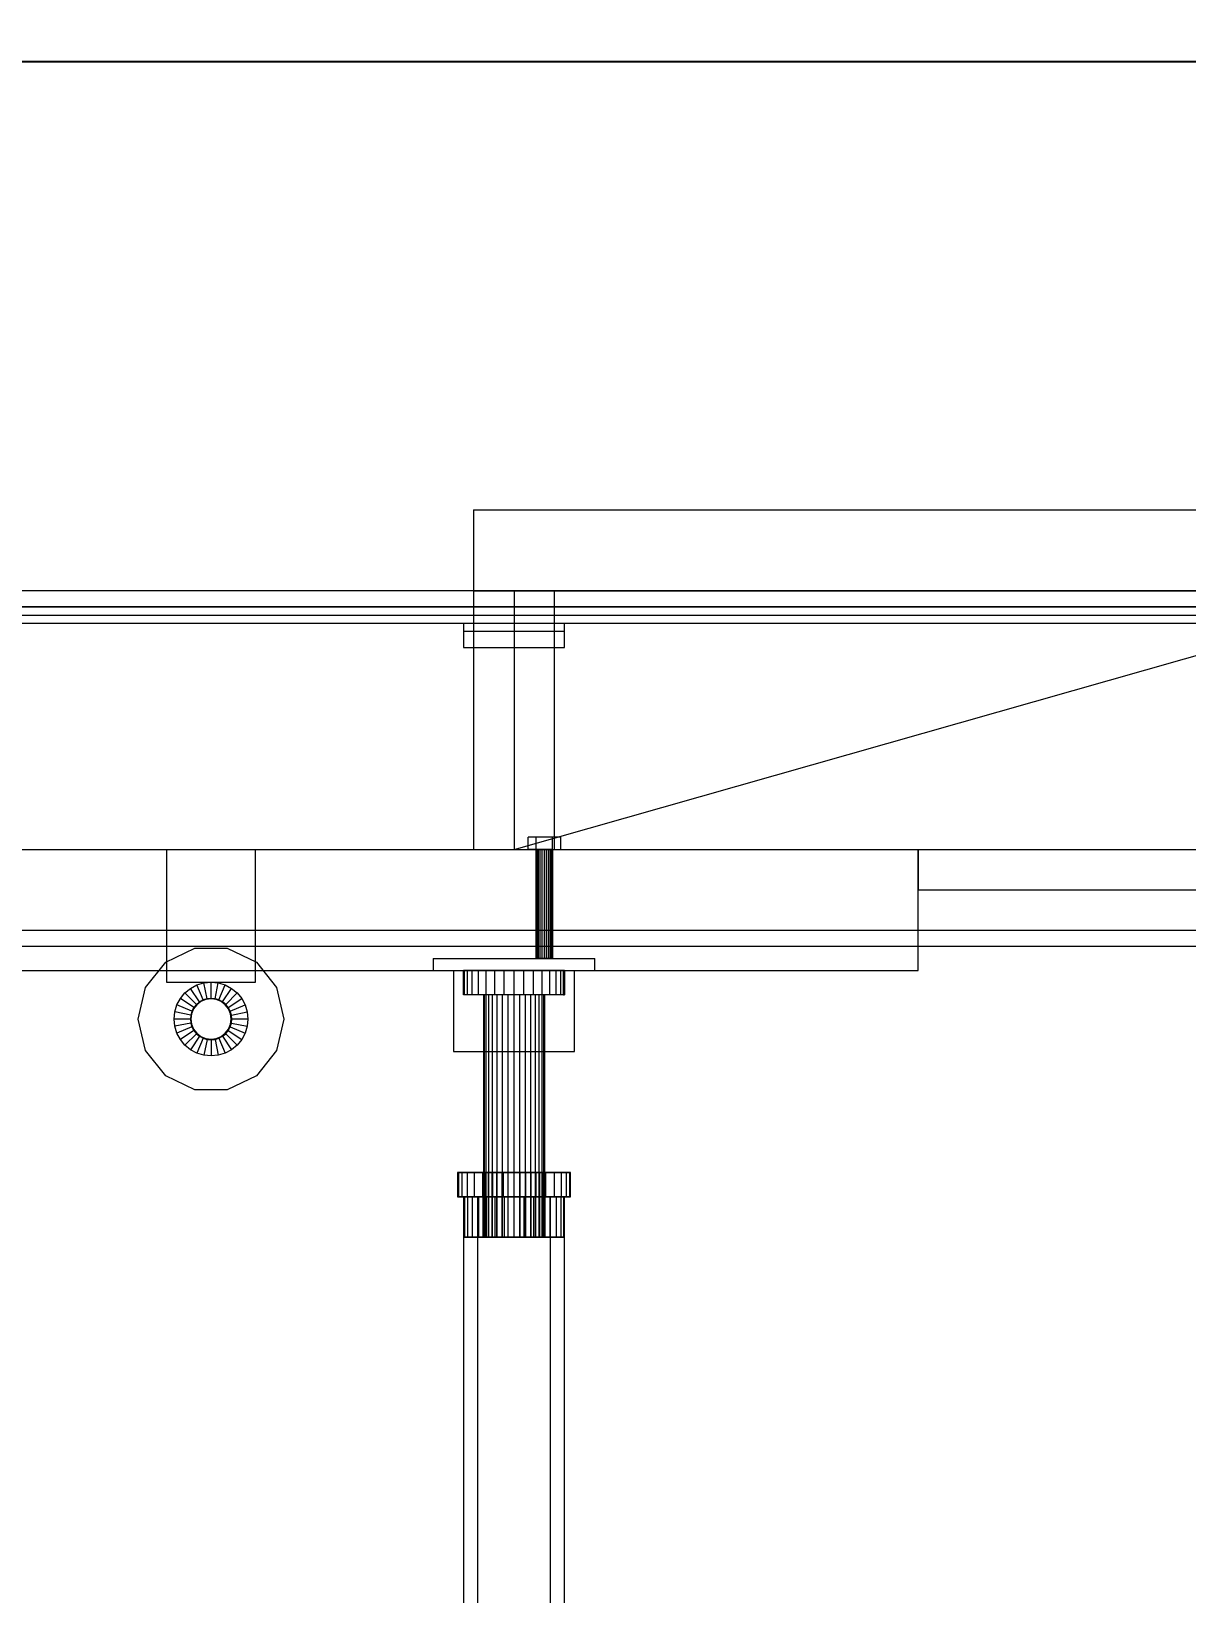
# Model space of a CAD drawing. Header units: millimetres. Extents: x -1970 to 34302, y -80068 to 6837.
# Drawn here: x 2261 to 2833, y -68726 to -67953 of the extents above; entities that cross this region are included whole.
import ezdxf

# ---------------------------------------------------------------- set-up
doc = ezdxf.new("R2010")
doc.units = ezdxf.units.MM
doc.layers.add('COTAS_O', color=1, linetype='Continuous', lineweight=0)
doc.layers.add('R22_BASE_lateral', color=7, linetype='Continuous', lineweight=0)
doc.dimstyles.new('R19_10', dxfattribs={"dimtxt": 25, "dimasz": 15, "dimexe": 15, "dimexo": 8, "dimgap": 10, "dimtad": 1, "dimtih": 1, "dimtoh": 1, "dimdsep": 46, "dimcen": 0.09, "dimadec": 0, "dimazin": 0, "dimtfac": 1, "dimtdec": 4, "dimtofl": 0, "dimtmove": 0, "dimatfit": 3, "dimfxl": 1, "dimtolj": 1, "dimtzin": 0, "dimarcsym": 0})

# ---------------------------------------------------------------- blocks, each defined once
blk = doc.blocks.new('*D49')
at = {"layer": 'COTAS_O', "color": 0, "lineweight": -2, "transparency": 16777216}
for p, q in [((500, -68310), (500, -67953)), ((3000, -68310), (3000, -67953)), ((515, -67968), (2985, -67968))]:
    blk.add_line(p, q, dxfattribs=at)
at = {"layer": 'COTAS_O', "color": 0, "transparency": 16777216}
for points in [[(515, -67965.5), (515, -67970.5), (500, -67968)], [(2985, -67965.5), (2985, -67970.5), (3000, -67968)]]:
    blk.add_solid(points, dxfattribs=at)
at = {"layer": 'Defpoints', "color": 0, "transparency": 16777216}
for p in [(3000, -67968), (500, -68318), (3000, -68318)]:
    blk.add_point(p, dxfattribs=at)

msp = doc.modelspace()

# ---------------------------------------------------------------- linework, layer by layer
at = {"layer": 'R22_BASE_lateral'}
for p, q in [((2480, -68190), (3405, -68190)), ((2480, -68190), (2480, -68230)), ((3000, -68230), (500, -68230)), ((2480, -68230), (2520, -68230)), ((2480, -68230), (2480, -68358)), ((2480, -68230), (3405, -68230)), ((2500, -68358), (2950, -68230)), ((2950, -68230), (2500, -68230)), ((2500, -68230), (2500, -68358)), ((2520, -68358), (2520, -68230)), ((3000, -68238), (500, -68238)), ((590, -68238), (2910, -68238)), ((590, -68242), (2910, -68242)), ((590, -68246), (2910, -68246)), ((2475, -68246), (2525, -68246)), ((2475, -68246), (2475, -68250)), ((2475, -68250), (2525, -68250)), ((2475, -68250), (2475, -68258)), ((2525, -68250), (2525, -68246)), ((2525, -68258), (2525, -68250)), ((2475, -68258), (2525, -68258)), ((2480, -68258), (2520, -68258)), ((2480, -68258), (2480, -68358)), ((2520, -68358), (2520, -68258)), ((2511, -68352), (2507, -68352)), ((2507, -68358), (2507, -68352)), ((2519, -68352), (2511, -68352)), ((2511, -68358), (2511, -68352)), ((2523, -68352), (2519, -68352)), ((2519, -68358), (2519, -68352)), ((2523, -68352), (2523, -68358)), ((410, -68358), (2700, -68358)), ((2328, -68358), (2372, -68358)), ((2328, -68358), (2328, -68423.75)), ((2372, -68423.75), (2372, -68358)), ((2480, -68358), (2520, -68358)), ((2511, -68358), (2507, -68358)), ((2511.136, -68358), (2511, -68358)), ((2511, -68412), (2511, -68358)), ((2519, -68358), (2511, -68358)), ((2511.536, -68358), (2511.136, -68358)), ((2511.136, -68412), (2511.136, -68358)), ((2512.172, -68358), (2511.536, -68358)), ((2511.536, -68412), (2511.536, -68358)), ((2513, -68358), (2512.172, -68358)), ((2512.172, -68412), (2512.172, -68358)), ((2513.965, -68358), (2513, -68358)), ((2513, -68412), (2513, -68358)), ((2515, -68358), (2513.965, -68358)), ((2513.965, -68412), (2513.965, -68358)), ((2516.035, -68358), (2515, -68358)), ((2515, -68412), (2515, -68358)), ((2517, -68358), (2516.035, -68358)), ((2516.035, -68412), (2516.035, -68358)), ((2517.828, -68358), (2517, -68358)), ((2517, -68412), (2517, -68358)), ((2518.464, -68358), (2517.828, -68358)), ((2517.828, -68412), (2517.828, -68358)), ((2518.864, -68358), (2518.464, -68358)), ((2518.464, -68412), (2518.464, -68358)), ((2519, -68358), (2518.864, -68358)), ((2518.864, -68412), (2518.864, -68358)), ((2519, -68358), (2519, -68412)), ((2519, -68358), (2523, -68358)), ((2700, -68418), (2700, -68358)), ((2700, -68358), (3090, -68358)), ((2700, -68358), (2700, -68378)), ((2700, -68378), (3090, -68378)), ((500, -68398), (3000, -68398)), ((500, -68406), (3000, -68406)), ((2327.554, -68413.854), (2341.989, -68406.903)), ((2341.989, -68406.903), (2358.011, -68406.903)), ((2358.011, -68406.903), (2372.446, -68413.854)), ((2317.565, -68426.38), (2327.554, -68413.854)), ((2372.446, -68413.854), (2382.435, -68426.38)), ((2460, -68412), (2540, -68412)), ((2460, -68412), (2460, -68418)), ((2511.136, -68412), (2511, -68412)), ((2511.536, -68412), (2511.136, -68412)), ((2512.172, -68412), (2511.536, -68412)), ((2513, -68412), (2512.172, -68412)), ((2513.965, -68412), (2513, -68412)), ((2515, -68412), (2513.965, -68412)), ((2516.035, -68412), (2515, -68412)), ((2517, -68412), (2516.035, -68412)), ((2517.828, -68412), (2517, -68412)), ((2518.464, -68412), (2517.828, -68412)), ((2518.864, -68412), (2518.464, -68412)), ((2518.864, -68412), (2519, -68412)), ((2540, -68418), (2540, -68412)), ((410, -68418), (2700, -68418)), ((2328, -68423.75), (2372, -68423.75)), ((2346.44, -68424.101), (2350, -68423.75)), ((2350, -68431.75), (2350, -68423.75)), ((2350, -68423.75), (2353.56, -68424.101)), ((2460, -68418), (2540, -68418)), ((2470, -68418), (2530, -68418)), ((2470, -68418), (2470, -68458)), ((2475.48, -68418), (2475, -68418)), ((2475, -68430), (2475, -68418)), ((2476.903, -68418), (2475.48, -68418)), ((2475.48, -68430), (2475.48, -68418)), ((2479.213, -68418), (2476.903, -68418)), ((2476.903, -68430), (2476.903, -68418)), ((2482.322, -68418), (2479.213, -68418)), ((2479.213, -68430), (2479.213, -68418)), ((2486.111, -68418), (2482.322, -68418)), ((2482.322, -68430), (2482.322, -68418)), ((2490.433, -68418), (2486.111, -68418)), ((2486.111, -68430), (2486.111, -68418)), ((2495.123, -68418), (2490.433, -68418)), ((2490.433, -68430), (2490.433, -68418)), ((2500, -68418), (2495.123, -68418)), ((2495.123, -68430), (2495.123, -68418)), ((2504.877, -68418), (2500, -68418)), ((2500, -68430), (2500, -68418)), ((2509.567, -68418), (2504.877, -68418)), ((2504.877, -68430), (2504.877, -68418)), ((2513.889, -68418), (2509.567, -68418)), ((2509.567, -68430), (2509.567, -68418)), ((2517.678, -68418), (2513.889, -68418)), ((2513.889, -68430), (2513.889, -68418)), ((2520.787, -68418), (2517.678, -68418)), ((2517.678, -68430), (2517.678, -68418)), ((2523.097, -68418), (2520.787, -68418)), ((2520.787, -68430), (2520.787, -68418)), ((2524.52, -68418), (2523.097, -68418)), ((2523.097, -68430), (2523.097, -68418)), ((2525, -68418), (2524.52, -68418)), ((2524.52, -68430), (2524.52, -68418)), ((2525, -68418), (2525, -68430)), ((2530, -68458), (2530, -68418)), ((2314, -68442), (2317.565, -68426.38)), ((2334.826, -68431.861), (2337.095, -68429.095)), ((2337.095, -68429.095), (2339.861, -68426.826)), ((2342.752, -68434.752), (2337.095, -68429.095)), ((2339.861, -68426.826), (2343.016, -68425.139)), ((2344.305, -68433.477), (2339.861, -68426.826)), ((2343.016, -68425.139), (2346.44, -68424.101)), ((2346.077, -68432.53), (2343.016, -68425.139)), ((2348, -68431.947), (2346.44, -68424.101)), ((2352, -68431.947), (2353.56, -68424.101)), ((2353.56, -68424.101), (2356.984, -68425.139)), ((2353.923, -68432.53), (2356.984, -68425.139)), ((2355.695, -68433.477), (2360.139, -68426.826)), ((2356.984, -68425.139), (2360.139, -68426.826)), ((2357.248, -68434.752), (2362.905, -68429.095)), ((2360.139, -68426.826), (2362.905, -68429.095)), ((2362.905, -68429.095), (2365.174, -68431.861)), ((2382.435, -68426.38), (2386, -68442)), ((2475.48, -68430), (2475, -68430)), ((2476.903, -68430), (2475.48, -68430)), ((2479.213, -68430), (2476.903, -68430)), ((2482.322, -68430), (2479.213, -68430)), ((2486.111, -68430), (2482.322, -68430)), ((2485.288, -68430), (2485, -68430)), ((2485, -68550), (2485, -68430)), ((2486.142, -68430), (2485.288, -68430)), ((2485.288, -68550), (2485.288, -68430)), ((2490.433, -68430), (2486.111, -68430)), ((2487.528, -68430), (2486.142, -68430)), ((2486.142, -68550), (2486.142, -68430)), ((2489.393, -68430), (2487.528, -68430)), ((2487.528, -68550), (2487.528, -68430)), ((2491.666, -68430), (2489.393, -68430)), ((2489.393, -68550), (2489.393, -68430)), ((2495.123, -68430), (2490.433, -68430)), ((2494.26, -68430), (2491.666, -68430)), ((2491.666, -68550), (2491.666, -68430)), ((2497.074, -68430), (2494.26, -68430)), ((2494.26, -68550), (2494.26, -68430)), ((2500, -68430), (2495.123, -68430)), ((2500, -68430), (2497.074, -68430)), ((2497.074, -68550), (2497.074, -68430)), ((2502.926, -68430), (2500, -68430)), ((2500, -68550), (2500, -68430)), ((2504.877, -68430), (2500, -68430)), ((2505.74, -68430), (2502.926, -68430)), ((2502.926, -68550), (2502.926, -68430)), ((2509.567, -68430), (2504.877, -68430)), ((2508.334, -68430), (2505.74, -68430)), ((2505.74, -68550), (2505.74, -68430)), ((2510.607, -68430), (2508.334, -68430)), ((2508.334, -68550), (2508.334, -68430)), ((2513.889, -68430), (2509.567, -68430)), ((2512.472, -68430), (2510.607, -68430)), ((2510.607, -68550), (2510.607, -68430)), ((2513.858, -68430), (2512.472, -68430)), ((2512.472, -68550), (2512.472, -68430)), ((2514.712, -68430), (2513.858, -68430)), ((2513.858, -68550), (2513.858, -68430)), ((2517.678, -68430), (2513.889, -68430)), ((2515, -68430), (2514.712, -68430)), ((2514.712, -68550), (2514.712, -68430)), ((2515, -68430), (2515, -68550)), ((2520.787, -68430), (2517.678, -68430)), ((2523.097, -68430), (2520.787, -68430)), ((2524.52, -68430), (2523.097, -68430)), ((2524.52, -68430), (2525, -68430)), ((2331.75, -68442), (2332.101, -68438.44)), ((2332.101, -68438.44), (2333.139, -68435.016)), ((2339.947, -68440), (2332.101, -68438.44)), ((2333.139, -68435.016), (2334.826, -68431.861)), ((2340.53, -68438.077), (2333.139, -68435.016)), ((2341.477, -68436.305), (2334.826, -68431.861)), ((2340.53, -68438.077), (2339.947, -68440)), ((2341.34, -68437), (2340.341, -68439.412)), ((2341.477, -68436.305), (2340.53, -68438.077)), ((2342.929, -68434.929), (2341.34, -68437)), ((2342.752, -68434.752), (2341.477, -68436.305)), ((2344.305, -68433.477), (2342.752, -68434.752)), ((2345, -68433.34), (2342.929, -68434.929)), ((2346.077, -68432.53), (2344.305, -68433.477)), ((2347.412, -68432.341), (2345, -68433.34)), ((2348, -68431.947), (2346.077, -68432.53)), ((2350, -68432), (2347.412, -68432.341)), ((2350, -68431.75), (2348, -68431.947)), ((2352, -68431.947), (2350, -68431.75)), ((2352.588, -68432.341), (2350, -68432)), ((2353.923, -68432.53), (2352, -68431.947)), ((2355, -68433.34), (2352.588, -68432.341)), ((2355.695, -68433.477), (2353.923, -68432.53)), ((2357.071, -68434.929), (2355, -68433.34)), ((2357.248, -68434.752), (2355.695, -68433.477)), ((2358.66, -68437), (2357.071, -68434.929)), ((2358.523, -68436.305), (2357.248, -68434.752)), ((2358.523, -68436.305), (2365.174, -68431.861)), ((2359.47, -68438.077), (2358.523, -68436.305)), ((2359.659, -68439.412), (2358.66, -68437)), ((2359.47, -68438.077), (2366.861, -68435.016)), ((2360.053, -68440), (2359.47, -68438.077)), ((2360.053, -68440), (2367.899, -68438.44)), ((2365.174, -68431.861), (2366.861, -68435.016)), ((2366.861, -68435.016), (2367.899, -68438.44)), ((2367.899, -68438.44), (2368.25, -68442)), ((2317.565, -68457.62), (2314, -68442)), ((2339.75, -68442), (2331.75, -68442)), ((2332.101, -68445.56), (2331.75, -68442)), ((2339.947, -68444), (2332.101, -68445.56)), ((2333.139, -68448.984), (2332.101, -68445.56)), ((2340.53, -68445.923), (2333.139, -68448.984)), ((2339.947, -68440), (2339.75, -68442)), ((2339.75, -68442), (2339.947, -68444)), ((2339.947, -68444), (2340.53, -68445.923)), ((2340.341, -68439.412), (2340, -68442)), ((2340, -68442), (2340.341, -68444.588)), ((2340.341, -68444.588), (2341.34, -68447)), ((2340.53, -68445.923), (2341.477, -68447.695)), ((2341.34, -68447), (2342.929, -68449.071)), ((2357.071, -68449.071), (2358.66, -68447)), ((2358.523, -68447.695), (2359.47, -68445.923)), ((2358.66, -68447), (2359.659, -68444.588)), ((2359.47, -68445.923), (2360.053, -68444)), ((2359.47, -68445.923), (2366.861, -68448.984)), ((2360, -68442), (2359.659, -68439.412)), ((2359.659, -68444.588), (2360, -68442)), ((2360.25, -68442), (2360.053, -68440)), ((2360.053, -68444), (2360.25, -68442)), ((2360.053, -68444), (2367.899, -68445.56)), ((2368.25, -68442), (2360.25, -68442)), ((2367.899, -68445.56), (2366.861, -68448.984)), ((2368.25, -68442), (2367.899, -68445.56)), ((2386, -68442), (2382.435, -68457.62)), ((2334.826, -68452.139), (2333.139, -68448.984)), ((2341.477, -68447.695), (2334.826, -68452.139)), ((2337.095, -68454.905), (2334.826, -68452.139)), ((2342.752, -68449.248), (2337.095, -68454.905)), ((2344.305, -68450.523), (2339.861, -68457.174)), ((2341.477, -68447.695), (2342.752, -68449.248)), ((2342.752, -68449.248), (2344.305, -68450.523)), ((2342.929, -68449.071), (2345, -68450.66)), ((2346.077, -68451.47), (2343.016, -68458.861)), ((2344.305, -68450.523), (2346.077, -68451.47)), ((2345, -68450.66), (2347.412, -68451.659)), ((2346.077, -68451.47), (2348, -68452.053)), ((2348, -68452.053), (2346.44, -68459.899)), ((2347.412, -68451.659), (2350, -68452)), ((2348, -68452.053), (2350, -68452.25)), ((2350, -68452), (2352.588, -68451.659)), ((2350, -68452.25), (2352, -68452.053)), ((2350, -68452.25), (2350, -68460.25)), ((2352, -68452.053), (2353.923, -68451.47)), ((2352, -68452.053), (2353.56, -68459.899)), ((2352.588, -68451.659), (2355, -68450.66)), ((2353.923, -68451.47), (2355.695, -68450.523)), ((2353.923, -68451.47), (2356.984, -68458.861)), ((2355, -68450.66), (2357.071, -68449.071)), ((2355.695, -68450.523), (2357.248, -68449.248)), ((2355.695, -68450.523), (2360.139, -68457.174)), ((2357.248, -68449.248), (2358.523, -68447.695)), ((2357.248, -68449.248), (2362.905, -68454.905)), ((2358.523, -68447.695), (2365.174, -68452.139)), ((2365.174, -68452.139), (2362.905, -68454.905)), ((2366.861, -68448.984), (2365.174, -68452.139)), ((2327.554, -68470.146), (2317.565, -68457.62)), ((2339.861, -68457.174), (2337.095, -68454.905)), ((2343.016, -68458.861), (2339.861, -68457.174)), ((2346.44, -68459.899), (2343.016, -68458.861)), ((2350, -68460.25), (2346.44, -68459.899)), ((2353.56, -68459.899), (2350, -68460.25)), ((2356.984, -68458.861), (2353.56, -68459.899)), ((2360.139, -68457.174), (2356.984, -68458.861)), ((2362.905, -68454.905), (2360.139, -68457.174)), ((2382.435, -68457.62), (2372.446, -68470.146)), ((2470, -68458), (2530, -68458)), ((2341.989, -68477.097), (2327.554, -68470.146)), ((2372.446, -68470.146), (2358.011, -68477.097)), ((2358.011, -68477.097), (2341.989, -68477.097)), ((2484.75, -68518), (2472, -68518)), ((2472, -68518), (2472.538, -68518)), ((2472, -68518), (2472, -68530)), ((2485.043, -68518), (2472.538, -68518)), ((2472.538, -68518), (2474.131, -68518)), ((2472.538, -68518), (2472.538, -68530)), ((2485.911, -68518), (2474.131, -68518)), ((2474.131, -68518), (2476.719, -68518)), ((2474.131, -68518), (2474.131, -68530)), ((2487.32, -68518), (2476.719, -68518)), ((2476.719, -68518), (2480.201, -68518)), ((2476.719, -68518), (2476.719, -68530)), ((2489.217, -68518), (2480.201, -68518)), ((2480.201, -68518), (2484.444, -68518)), ((2480.201, -68518), (2480.201, -68530)), ((2491.528, -68518), (2484.444, -68518)), ((2484.444, -68518), (2489.285, -68518)), ((2484.444, -68518), (2484.444, -68530)), ((2485.043, -68518), (2484.75, -68518)), ((2484.75, -68530), (2484.75, -68518)), ((2485.911, -68518), (2485.043, -68518)), ((2485.043, -68530), (2485.043, -68518)), ((2487.32, -68518), (2485.911, -68518)), ((2485.911, -68530), (2485.911, -68518)), ((2489.217, -68518), (2487.32, -68518)), ((2487.32, -68530), (2487.32, -68518)), ((2491.528, -68518), (2489.217, -68518)), ((2489.217, -68530), (2489.217, -68518)), ((2494.164, -68518), (2489.285, -68518)), ((2489.285, -68518), (2494.537, -68518)), ((2489.285, -68518), (2489.285, -68530)), ((2494.164, -68518), (2491.528, -68518)), ((2491.528, -68530), (2491.528, -68518)), ((2497.025, -68518), (2494.164, -68518)), ((2494.164, -68530), (2494.164, -68518)), ((2497.025, -68518), (2494.537, -68518)), ((2494.537, -68518), (2500, -68518)), ((2494.537, -68518), (2494.537, -68530)), ((2500, -68518), (2497.025, -68518)), ((2497.025, -68530), (2497.025, -68518)), ((2502.975, -68518), (2500, -68518)), ((2500, -68518), (2505.463, -68518)), ((2500, -68530), (2500, -68518)), ((2505.836, -68518), (2502.975, -68518)), ((2502.975, -68518), (2505.463, -68518)), ((2502.975, -68530), (2502.975, -68518)), ((2505.463, -68518), (2510.715, -68518)), ((2505.463, -68518), (2505.463, -68530)), ((2508.472, -68518), (2505.836, -68518)), ((2505.836, -68518), (2510.715, -68518)), ((2505.836, -68530), (2505.836, -68518)), ((2510.783, -68518), (2508.472, -68518)), ((2508.472, -68518), (2515.556, -68518)), ((2508.472, -68530), (2508.472, -68518)), ((2510.715, -68518), (2515.556, -68518)), ((2510.715, -68518), (2510.715, -68530)), ((2512.68, -68518), (2510.783, -68518)), ((2510.783, -68518), (2519.799, -68518)), ((2510.783, -68530), (2510.783, -68518)), ((2514.089, -68518), (2512.68, -68518)), ((2512.68, -68518), (2523.281, -68518)), ((2512.68, -68530), (2512.68, -68518)), ((2514.957, -68518), (2514.089, -68518)), ((2514.089, -68518), (2525.869, -68518)), ((2514.089, -68530), (2514.089, -68518)), ((2515.25, -68518), (2514.957, -68518)), ((2514.957, -68518), (2527.462, -68518)), ((2514.957, -68530), (2514.957, -68518)), ((2528, -68518), (2515.25, -68518)), ((2515.25, -68518), (2515.25, -68530)), ((2515.556, -68518), (2519.799, -68518)), ((2515.556, -68518), (2515.556, -68530)), ((2519.799, -68518), (2523.281, -68518)), ((2519.799, -68518), (2519.799, -68530)), ((2523.281, -68518), (2525.869, -68518)), ((2523.281, -68518), (2523.281, -68530)), ((2525.869, -68518), (2527.462, -68518)), ((2525.869, -68518), (2525.869, -68530)), ((2527.462, -68518), (2528, -68518)), ((2527.462, -68518), (2527.462, -68530)), ((2528, -68530), (2528, -68518)), ((2472.538, -68530), (2472, -68530)), ((2472, -68530), (2484.75, -68530)), ((2474.131, -68530), (2472.538, -68530)), ((2472.538, -68530), (2485.043, -68530)), ((2476.719, -68530), (2474.131, -68530)), ((2474.131, -68530), (2485.911, -68530)), ((2475, -68530), (2482, -68530)), ((2475, -68530), (2475, -69480)), ((2484.75, -68530), (2475, -68530)), ((2475, -68530), (2475.48, -68530)), ((2475, -68530), (2475, -68550)), ((2485.043, -68530), (2475.48, -68530)), ((2475.48, -68530), (2476.903, -68530)), ((2475.48, -68530), (2475.48, -68550)), ((2480.201, -68530), (2476.719, -68530)), ((2476.719, -68530), (2487.32, -68530)), ((2485.911, -68530), (2476.903, -68530)), ((2476.903, -68530), (2479.213, -68530)), ((2476.903, -68530), (2476.903, -68550)), ((2487.32, -68530), (2479.213, -68530)), ((2479.213, -68530), (2482.322, -68530)), ((2479.213, -68530), (2479.213, -68550)), ((2484.444, -68530), (2480.201, -68530)), ((2480.201, -68530), (2489.217, -68530)), ((2482, -69480), (2482, -68530)), ((2482, -68530), (2518, -68530)), ((2489.217, -68530), (2482.322, -68530)), ((2482.322, -68530), (2486.111, -68530)), ((2482.322, -68530), (2482.322, -68550)), ((2489.285, -68530), (2484.444, -68530)), ((2484.444, -68530), (2491.528, -68530)), ((2485.043, -68530), (2484.75, -68530)), ((2484.75, -68550), (2484.75, -68530)), ((2485.911, -68530), (2485.043, -68530)), ((2485.043, -68550), (2485.043, -68530)), ((2487.32, -68530), (2485.911, -68530)), ((2485.911, -68550), (2485.911, -68530)), ((2491.528, -68530), (2486.111, -68530)), ((2486.111, -68530), (2490.433, -68530)), ((2486.111, -68530), (2486.111, -68550)), ((2489.217, -68530), (2487.32, -68530)), ((2487.32, -68550), (2487.32, -68530)), ((2491.528, -68530), (2489.217, -68530)), ((2489.217, -68550), (2489.217, -68530)), ((2494.537, -68530), (2489.285, -68530)), ((2489.285, -68530), (2494.164, -68530)), ((2494.164, -68530), (2490.433, -68530)), ((2490.433, -68530), (2495.123, -68530)), ((2490.433, -68530), (2490.433, -68550)), ((2494.164, -68530), (2491.528, -68530)), ((2491.528, -68550), (2491.528, -68530)), ((2497.025, -68530), (2494.164, -68530)), ((2494.164, -68550), (2494.164, -68530)), ((2500, -68530), (2494.537, -68530)), ((2494.537, -68530), (2497.025, -68530)), ((2497.025, -68530), (2495.123, -68530)), ((2495.123, -68530), (2500, -68530)), ((2495.123, -68530), (2495.123, -68550)), ((2500, -68530), (2497.025, -68530)), ((2497.025, -68550), (2497.025, -68530)), ((2502.975, -68530), (2500, -68530)), ((2500, -68530), (2504.877, -68530)), ((2500, -68550), (2500, -68530)), ((2505.463, -68530), (2500, -68530)), ((2505.836, -68530), (2502.975, -68530)), ((2502.975, -68530), (2504.877, -68530)), ((2502.975, -68550), (2502.975, -68530)), ((2505.463, -68530), (2502.975, -68530)), ((2504.877, -68530), (2509.567, -68530)), ((2504.877, -68530), (2504.877, -68550)), ((2510.715, -68530), (2505.463, -68530)), ((2508.472, -68530), (2505.836, -68530)), ((2505.836, -68530), (2509.567, -68530)), ((2505.836, -68550), (2505.836, -68530)), ((2510.715, -68530), (2505.836, -68530)), ((2510.783, -68530), (2508.472, -68530)), ((2508.472, -68530), (2513.889, -68530)), ((2508.472, -68550), (2508.472, -68530)), ((2515.556, -68530), (2508.472, -68530)), ((2509.567, -68530), (2513.889, -68530)), ((2509.567, -68530), (2509.567, -68550)), ((2515.556, -68530), (2510.715, -68530)), ((2512.68, -68530), (2510.783, -68530)), ((2510.783, -68530), (2517.678, -68530)), ((2510.783, -68550), (2510.783, -68530)), ((2519.799, -68530), (2510.783, -68530)), ((2514.089, -68530), (2512.68, -68530)), ((2512.68, -68530), (2520.787, -68530)), ((2512.68, -68550), (2512.68, -68530)), ((2523.281, -68530), (2512.68, -68530)), ((2513.889, -68530), (2517.678, -68530)), ((2513.889, -68530), (2513.889, -68550)), ((2514.957, -68530), (2514.089, -68530)), ((2514.089, -68530), (2523.097, -68530)), ((2514.089, -68550), (2514.089, -68530)), ((2525.869, -68530), (2514.089, -68530)), ((2515.25, -68530), (2514.957, -68530)), ((2514.957, -68530), (2524.52, -68530)), ((2514.957, -68550), (2514.957, -68530)), ((2527.462, -68530), (2514.957, -68530)), ((2525, -68530), (2515.25, -68530)), ((2515.25, -68530), (2515.25, -68550)), ((2515.25, -68530), (2528, -68530)), ((2519.799, -68530), (2515.556, -68530)), ((2517.678, -68530), (2520.787, -68530)), ((2517.678, -68530), (2517.678, -68550)), ((2518, -69480), (2518, -68530)), ((2518, -68530), (2525, -68530)), ((2523.281, -68530), (2519.799, -68530)), ((2520.787, -68530), (2523.097, -68530)), ((2520.787, -68530), (2520.787, -68550)), ((2523.097, -68530), (2524.52, -68530)), ((2523.097, -68530), (2523.097, -68550)), ((2525.869, -68530), (2523.281, -68530)), ((2524.52, -68530), (2525, -68530)), ((2524.52, -68530), (2524.52, -68550)), ((2525, -69480), (2525, -68530)), ((2525, -68550), (2525, -68530)), ((2527.462, -68530), (2525.869, -68530)), ((2528, -68530), (2527.462, -68530)), ((2475.48, -68550), (2475, -68550)), ((2475, -68550), (2484.75, -68550)), ((2476.903, -68550), (2475.48, -68550)), ((2475.48, -68550), (2485.043, -68550)), ((2479.213, -68550), (2476.903, -68550)), ((2476.903, -68550), (2485.911, -68550)), ((2482.322, -68550), (2479.213, -68550)), ((2479.213, -68550), (2487.32, -68550)), ((2486.111, -68550), (2482.322, -68550)), ((2482.322, -68550), (2489.217, -68550)), ((2484.75, -68550), (2485.043, -68550)), ((2485.288, -68550), (2485, -68550)), ((2485.043, -68550), (2485.911, -68550)), ((2486.142, -68550), (2485.288, -68550)), ((2485.911, -68550), (2487.32, -68550)), ((2490.433, -68550), (2486.111, -68550)), ((2486.111, -68550), (2491.528, -68550)), ((2487.528, -68550), (2486.142, -68550)), ((2487.32, -68550), (2489.217, -68550)), ((2489.393, -68550), (2487.528, -68550)), ((2489.217, -68550), (2491.528, -68550)), ((2491.666, -68550), (2489.393, -68550)), ((2495.123, -68550), (2490.433, -68550)), ((2490.433, -68550), (2494.164, -68550)), ((2491.528, -68550), (2494.164, -68550)), ((2494.26, -68550), (2491.666, -68550)), ((2494.164, -68550), (2497.025, -68550)), ((2497.074, -68550), (2494.26, -68550)), ((2500, -68550), (2495.123, -68550)), ((2495.123, -68550), (2497.025, -68550)), ((2497.025, -68550), (2500, -68550)), ((2500, -68550), (2497.074, -68550)), ((2502.926, -68550), (2500, -68550)), ((2504.877, -68550), (2500, -68550)), ((2500, -68550), (2502.975, -68550)), ((2505.74, -68550), (2502.926, -68550)), ((2504.877, -68550), (2502.975, -68550)), ((2502.975, -68550), (2505.836, -68550)), ((2509.567, -68550), (2504.877, -68550)), ((2508.334, -68550), (2505.74, -68550)), ((2509.567, -68550), (2505.836, -68550)), ((2505.836, -68550), (2508.472, -68550)), ((2510.607, -68550), (2508.334, -68550)), ((2513.889, -68550), (2508.472, -68550)), ((2508.472, -68550), (2510.783, -68550)), ((2513.889, -68550), (2509.567, -68550)), ((2512.472, -68550), (2510.607, -68550)), ((2517.678, -68550), (2510.783, -68550)), ((2510.783, -68550), (2512.68, -68550)), ((2513.858, -68550), (2512.472, -68550)), ((2520.787, -68550), (2512.68, -68550)), ((2512.68, -68550), (2514.089, -68550)), ((2514.712, -68550), (2513.858, -68550)), ((2517.678, -68550), (2513.889, -68550)), ((2523.097, -68550), (2514.089, -68550)), ((2514.089, -68550), (2514.957, -68550)), ((2514.712, -68550), (2515, -68550)), ((2524.52, -68550), (2514.957, -68550)), ((2514.957, -68550), (2515.25, -68550)), ((2515.25, -68550), (2525, -68550)), ((2520.787, -68550), (2517.678, -68550)), ((2523.097, -68550), (2520.787, -68550)), ((2524.52, -68550), (2523.097, -68550)), ((2525, -68550), (2524.52, -68550))]:
    msp.add_line(p, q, dxfattribs=at)

# ---------------------------------------------------------------- dimensions: what is measured, and where the dimension line sits
at = {"layer": 'COTAS_O'}
dim = msp.add_aligned_dim(p1=(500, -68318), p2=(3000, -68318), distance=350, text='<> O', dimstyle='R19_10', dxfattribs=at)
dim.commit()
dim.dimension.update_dxf_attribs({"geometry": '*D49', "text_midpoint": (1750, -67968)})

doc.saveas('drawing.dxf')
